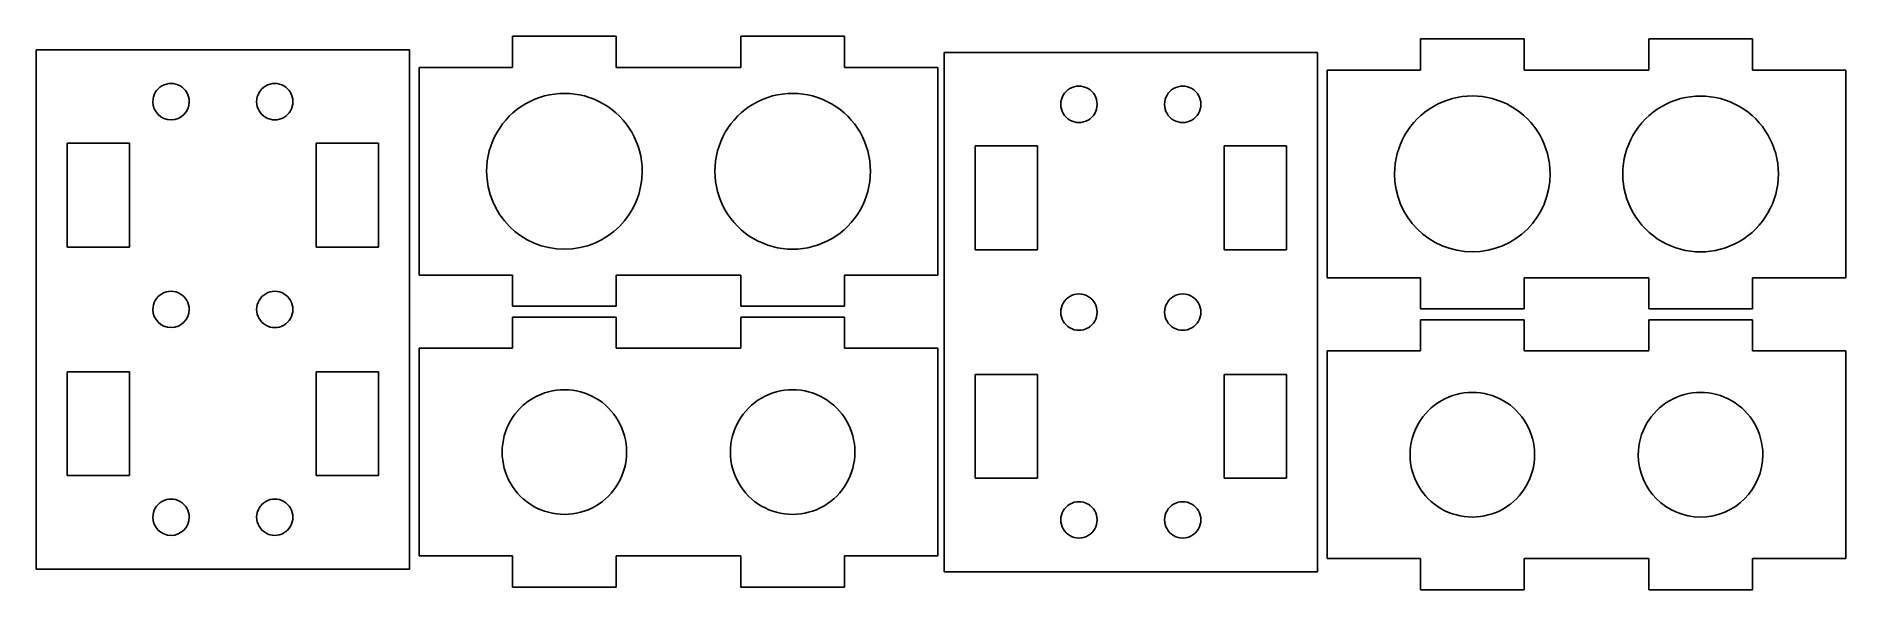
# Model space of a CAD drawing. Extents: x 20 to 194, y 234 to 287.
import ezdxf

# ---------------------------------------------------------------- set-up
doc = ezdxf.new("R2010")
doc.units = 0
doc.layers.add('Layer_1', color=7, linetype='CONTINUOUS')

msp = doc.modelspace()

# ---------------------------------------------------------------- linework, layer by layer
at = {"layer": 'Layer_1', "color": 7}
for p, q in [((65.607537, 286.912802), (65.607537, 283.913087)), ((75.607683, 286.912802), (65.607537, 286.912802)), ((65.607537, 286.912802), (65.607537, 286.912802)), ((75.607683, 283.913087), (75.607683, 286.912802)), ((97.607236, 286.912802), (87.60764, 286.912802)), ((87.60764, 286.912802), (87.60764, 283.913087)), ((97.607236, 283.913087), (97.607236, 286.912802)), ((153.127515, 286.656742), (153.127515, 283.657027)), ((163.127662, 286.656742), (153.127515, 286.656742)), ((153.127515, 286.656742), (153.127515, 286.656742)), ((163.127662, 283.657027), (163.127662, 286.656742)), ((185.127214, 286.656742), (175.127618, 286.656742)), ((175.127618, 286.656742), (175.127618, 283.657027)), ((185.127214, 283.657027), (185.127214, 286.656742)), ((19.690046, 235.612292), (19.690046, 285.612283)), ((19.690046, 285.612283), (55.690048, 285.612283)), ((55.690048, 285.612283), (55.690048, 235.612292)), ((107.210025, 235.356232), (107.210025, 285.356222)), ((107.210025, 285.356222), (143.210026, 285.356222)), ((143.210026, 285.356222), (143.210026, 235.356232)), ((65.607537, 283.913087), (56.607292, 283.913087)), ((56.607292, 283.913087), (56.607292, 263.912803)), ((87.60764, 283.913087), (75.607683, 283.913087)), ((106.60748, 283.913087), (97.607236, 283.913087)), ((106.60748, 263.912803), (106.60748, 283.913087)), ((153.127515, 283.657027), (144.127271, 283.657027)), ((144.127271, 283.657027), (144.127271, 263.656743)), ((175.127618, 283.657027), (163.127662, 283.657027)), ((194.127459, 283.657027), (185.127214, 283.657027)), ((194.127459, 263.656743), (194.127459, 283.657027)), ((56.607292, 263.912803), (65.607537, 263.912803)), ((65.607537, 263.912803), (65.607537, 260.913091)), ((75.607683, 260.913091), (75.607683, 263.912803)), ((75.607683, 263.912803), (87.60764, 263.912803)), ((87.60764, 263.912803), (87.60764, 260.913091)), ((97.607236, 260.913091), (97.607236, 263.912803)), ((97.607236, 263.912803), (106.60748, 263.912803)), ((144.127271, 263.656743), (153.127515, 263.656743)), ((153.127515, 263.656743), (153.127515, 260.657031)), ((163.127662, 260.657031), (163.127662, 263.656743)), ((163.127662, 263.656743), (175.127618, 263.656743)), ((175.127618, 263.656743), (175.127618, 260.657031)), ((185.127214, 260.657031), (185.127214, 263.656743)), ((185.127214, 263.656743), (194.127459, 263.656743)), ((65.607537, 260.913091), (75.607683, 260.913091)), ((87.60764, 260.913091), (97.607236, 260.913091)), ((153.127515, 260.657031), (163.127662, 260.657031)), ((175.127618, 260.657031), (185.127214, 260.657031)), ((65.607537, 259.884278), (65.607537, 256.884002)), ((75.607683, 259.884278), (65.607537, 259.884278)), ((65.607537, 259.884278), (65.607537, 259.884278)), ((75.607683, 256.884002), (75.607683, 259.884278)), ((97.607236, 259.884278), (87.60764, 259.884278)), ((87.60764, 259.884278), (87.60764, 256.884002)), ((97.607236, 256.884002), (97.607236, 259.884278)), ((153.127515, 259.628218), (153.127515, 256.627942)), ((163.127662, 259.628218), (153.127515, 259.628218)), ((153.127515, 259.628218), (153.127515, 259.628218)), ((163.127662, 256.627942), (163.127662, 259.628218)), ((185.127214, 259.628218), (175.127618, 259.628218)), ((175.127618, 259.628218), (175.127618, 256.627942)), ((185.127214, 256.627942), (185.127214, 259.628218)), ((65.607537, 256.884002), (56.607292, 256.884002)), ((56.607292, 256.884002), (56.607292, 236.884268)), ((87.60764, 256.884002), (75.607683, 256.884002)), ((106.60748, 256.884002), (97.607236, 256.884002)), ((106.60748, 236.884268), (106.60748, 256.884002)), ((153.127515, 256.627942), (144.127271, 256.627942)), ((144.127271, 256.627942), (144.127271, 236.628208)), ((175.127618, 256.627942), (163.127662, 256.627942)), ((194.127459, 256.627942), (185.127214, 256.627942)), ((194.127459, 236.628208), (194.127459, 256.627942)), ((55.690048, 235.612292), (19.690046, 235.612292)), ((55.690048, 235.612292), (55.690048, 235.612292)), ((56.607292, 236.884268), (65.607537, 236.884268)), ((65.607537, 236.884268), (65.607537, 233.883992)), ((75.607683, 233.883992), (75.607683, 236.884268)), ((75.607683, 236.884268), (87.60764, 236.884268)), ((87.60764, 236.884268), (87.60764, 233.883992)), ((97.607236, 233.883992), (97.607236, 236.884268)), ((97.607236, 236.884268), (106.60748, 236.884268)), ((144.127271, 236.628208), (153.127515, 236.628208)), ((153.127515, 236.628208), (153.127515, 233.627931)), ((163.127662, 233.627931), (163.127662, 236.628208)), ((163.127662, 236.628208), (175.127618, 236.628208)), ((175.127618, 236.628208), (175.127618, 233.627931)), ((185.127214, 233.627931), (185.127214, 236.628208)), ((185.127214, 236.628208), (194.127459, 236.628208)), ((65.607537, 233.883992), (75.607683, 233.883992)), ((87.60764, 233.883992), (97.607236, 233.883992)), ((143.210026, 235.356232), (107.210025, 235.356232)), ((143.210026, 235.356232), (143.210026, 235.356232)), ((153.127515, 233.627931), (163.127662, 233.627931)), ((175.127618, 233.627931), (185.127214, 233.627931))]:
    msp.add_line(p, q, dxfattribs=at)
at = {"layer": 'Layer_1', "color": 1}
for p, q in [((34.440046, 280.612281), (34.440046, 280.612281)), ((44.440046, 280.612281), (44.440046, 280.612281)), ((121.960024, 280.356221), (121.960025, 280.356221)), ((131.960025, 280.356221), (131.960025, 280.356221)), ((28.690046, 276.612295), (22.690046, 276.612295)), ((22.690046, 276.612295), (22.690046, 266.612287)), ((28.690046, 266.612287), (28.690046, 276.612295)), ((28.690046, 276.612295), (28.690046, 276.612295)), ((46.690046, 276.612295), (52.690045, 276.612295)), ((46.690046, 266.612287), (46.690046, 276.612295)), ((46.690046, 276.612295), (46.690046, 276.612295)), ((52.690045, 276.612295), (52.690045, 266.612287)), ((116.210024, 276.356235), (110.210024, 276.356235)), ((110.210024, 276.356235), (110.210024, 266.356226)), ((116.210024, 266.356226), (116.210024, 276.356235)), ((116.210024, 276.356235), (116.210024, 276.356235)), ((134.210024, 276.356235), (140.210024, 276.356235)), ((134.210024, 266.356226), (134.210024, 276.356235)), ((134.210024, 276.356235), (134.210024, 276.356235)), ((140.210024, 276.356235), (140.210024, 266.356226)), ((78.107424, 273.912868), (78.107424, 273.912868)), ((100.107425, 273.912868), (100.107425, 273.912868)), ((165.627403, 273.656807), (165.627403, 273.656807)), ((187.627404, 273.656807), (187.627404, 273.656807)), ((22.690046, 266.612287), (28.690046, 266.612287)), ((52.690045, 266.612287), (46.690046, 266.612287)), ((110.210024, 266.356226), (116.210024, 266.356226)), ((140.210024, 266.356226), (134.210024, 266.356226)), ((34.440046, 260.61227), (34.440046, 260.61227)), ((44.440046, 260.61227), (44.440046, 260.61227)), ((121.960024, 260.35621), (121.960025, 260.35621)), ((131.960025, 260.35621), (131.960025, 260.35621)), ((28.690046, 254.612282), (22.690046, 254.612282)), ((22.690046, 254.612282), (22.690046, 244.612302)), ((28.690046, 244.612302), (28.690046, 254.612282)), ((28.690046, 254.612282), (28.690046, 254.612282)), ((46.690046, 244.612302), (46.690046, 254.612282)), ((46.690046, 254.612282), (52.690045, 254.612282)), ((52.690045, 254.612282), (52.690045, 244.612302)), ((116.210024, 254.356222), (110.210024, 254.356222)), ((110.210024, 254.356222), (110.210024, 244.356242)), ((116.210024, 244.356242), (116.210024, 254.356222)), ((116.210024, 254.356222), (116.210024, 254.356222)), ((134.210024, 244.356242), (134.210024, 254.356222)), ((134.210024, 254.356222), (140.210024, 254.356222)), ((140.210024, 254.356222), (140.210024, 244.356242)), ((76.607424, 246.884078), (76.607424, 246.884078)), ((98.607426, 246.884078), (98.607426, 246.884078)), ((164.127403, 246.628018), (164.127403, 246.628018)), ((186.127404, 246.628018), (186.127404, 246.628018)), ((22.690046, 244.612302), (28.690046, 244.612302)), ((52.690045, 244.612302), (46.690046, 244.612302)), ((46.690046, 244.612302), (46.690046, 244.612302)), ((110.210024, 244.356242), (116.210024, 244.356242)), ((140.210024, 244.356242), (134.210024, 244.356242)), ((134.210024, 244.356242), (134.210024, 244.356242)), ((34.440046, 240.612282), (34.440046, 240.612282)), ((44.440046, 240.612282), (44.440046, 240.612282)), ((121.960024, 240.356222), (121.960025, 240.356222)), ((131.960025, 240.356222), (131.960025, 240.356222))]:
    msp.add_line(p, q, dxfattribs=at)
for points in [[(31.815046, 282.127826), (31.273594, 281.815218), (30.940046, 281.237496), (30.940046, 280.612281)], [(33.565046, 282.127826), (33.023594, 282.440433), (32.356498, 282.440433), (31.815046, 282.127826)], [(34.440046, 280.612281), (34.440046, 281.237496), (34.106498, 281.815218), (33.565046, 282.127826)], [(41.815046, 282.127826), (41.273594, 281.815218), (40.940046, 281.237496), (40.940046, 280.612281)], [(43.565046, 282.127826), (43.023594, 282.440433), (42.356498, 282.440433), (41.815046, 282.127826)], [(44.440046, 280.612281), (44.440046, 281.237496), (44.106498, 281.815218), (43.565046, 282.127826)], [(74.358019, 280.409773), (72.037209, 281.749976), (69.177641, 281.749976), (66.856831, 280.409773)], [(96.357425, 280.408059), (94.036917, 281.747805), (91.177933, 281.747805), (88.857425, 280.408059)], [(119.335024, 281.871766), (118.793572, 281.559158), (118.460024, 280.981436), (118.460024, 280.356221)], [(121.085024, 281.871766), (120.543572, 282.184373), (119.876476, 282.184373), (119.335024, 281.871766)], [(121.960024, 280.356221), (121.960024, 280.981436), (121.626476, 281.559158), (121.085024, 281.871766)], [(129.33462, 281.872937), (128.792962, 281.560017), (128.459523, 280.98177), (128.460026, 280.356221)], [(131.085431, 281.872937), (130.543773, 282.185856), (129.876278, 282.185856), (129.33462, 281.872937)], [(131.960025, 280.356221), (131.960527, 280.98177), (131.627089, 281.560017), (131.085431, 281.872937)], [(161.878432, 280.154967), (159.557401, 281.495505), (156.697406, 281.495505), (154.376375, 280.154967)], [(183.877404, 280.151998), (181.556895, 281.491744), (178.697911, 281.491744), (176.377403, 280.151998)], [(30.940046, 280.612281), (30.940046, 279.645783), (31.723548, 278.862281), (32.690046, 278.862281)], [(32.690046, 278.862281), (33.656545, 278.862281), (34.440046, 279.645783), (34.440046, 280.612281)], [(40.940046, 280.612281), (40.940046, 279.987067), (41.273594, 279.409344), (41.815046, 279.096737)], [(43.565046, 279.096737), (44.106498, 279.409344), (44.440046, 279.987067), (44.440046, 280.612281)], [(66.856831, 280.409773), (64.536021, 279.069569), (63.10669, 276.592849), (63.107425, 273.912868)], [(78.107424, 273.912868), (78.108159, 276.592849), (76.678828, 279.069569), (74.358019, 280.409773)], [(88.857425, 280.408059), (86.536916, 279.068313), (85.107424, 276.59236), (85.107424, 273.912868)], [(100.107425, 273.912868), (100.107426, 276.59236), (98.677934, 279.068313), (96.357425, 280.408059)], [(118.460024, 280.356221), (118.460024, 279.731006), (118.793572, 279.153284), (119.335024, 278.840677)], [(121.085024, 278.840677), (121.626476, 279.153284), (121.960024, 279.731006), (121.960024, 280.356221)], [(128.460026, 280.356221), (128.459523, 279.730672), (128.792962, 279.152425), (129.33462, 278.839505)], [(131.085431, 278.839505), (131.627089, 279.152425), (131.960527, 279.730672), (131.960025, 280.356221)], [(154.376375, 280.154967), (152.055344, 278.814429), (150.626131, 276.337148), (150.627405, 273.656807)], [(165.627403, 273.656807), (165.628676, 276.337148), (164.199463, 278.814429), (161.878432, 280.154967)], [(176.377403, 280.151998), (174.056895, 278.812252), (172.627403, 276.336299), (172.627403, 273.656807)], [(187.627404, 273.656807), (187.627404, 276.336299), (186.197912, 278.812252), (183.877404, 280.151998)], [(41.815046, 279.096737), (42.356498, 278.78413), (43.023594, 278.78413), (43.565046, 279.096737)], [(119.335024, 278.840677), (119.876476, 278.528069), (120.543572, 278.528069), (121.085024, 278.840677)], [(129.33462, 278.839505), (129.876278, 278.526586), (130.543773, 278.526586), (131.085431, 278.839505)], [(63.107425, 273.912868), (63.108561, 269.771536), (66.466092, 266.414925), (70.607425, 266.414925)], [(70.607425, 266.414925), (74.748757, 266.414925), (78.106288, 269.771536), (78.107424, 273.912868)], [(85.107424, 273.912868), (85.107424, 271.233375), (86.536916, 268.757423), (88.857425, 267.417677)], [(96.357425, 267.417677), (98.677933, 268.757423), (100.107425, 271.233375), (100.107425, 273.912868)], [(150.627405, 273.656807), (150.629372, 269.516064), (153.98666, 266.160371), (158.127404, 266.160371)], [(158.127404, 266.160371), (162.268148, 266.160371), (165.625435, 269.516064), (165.627403, 273.656807)], [(172.627403, 273.656807), (172.627403, 270.977315), (174.056895, 268.501362), (176.377403, 267.161616)], [(183.877404, 267.161616), (186.197912, 268.501362), (187.627404, 270.977315), (187.627404, 273.656807)], [(88.857425, 267.417677), (91.177933, 266.077931), (94.036917, 266.077931), (96.357425, 267.417677)], [(176.377403, 267.161616), (178.697911, 265.82187), (181.556895, 265.82187), (183.877404, 267.161616)], [(31.815046, 262.127815), (31.273594, 261.815208), (30.940046, 261.237485), (30.940046, 260.61227)], [(33.565046, 262.127815), (33.023594, 262.440422), (32.356498, 262.440422), (31.815046, 262.127815)], [(34.440046, 260.61227), (34.440046, 261.237485), (34.106498, 261.815208), (33.565046, 262.127815)], [(41.815046, 262.127815), (41.273594, 261.815207), (40.940046, 261.237485), (40.940046, 260.61227)], [(43.565046, 262.127815), (43.023594, 262.440422), (42.356498, 262.440422), (41.815046, 262.127815)], [(44.440046, 260.61227), (44.440046, 261.237485), (44.106498, 261.815207), (43.565046, 262.127815)], [(119.335024, 261.871755), (118.793572, 261.559147), (118.460024, 260.981425), (118.460024, 260.35621)], [(121.085024, 261.871755), (120.543572, 262.184362), (119.876476, 262.184362), (119.335024, 261.871755)], [(121.960024, 260.35621), (121.960024, 260.981425), (121.626476, 261.559147), (121.085024, 261.871755)], [(129.33462, 261.872926), (128.792962, 261.560006), (128.459523, 260.98176), (128.460026, 260.35621)], [(131.085431, 261.872926), (130.543773, 262.185846), (129.876278, 262.185846), (129.33462, 261.872926)], [(131.960025, 260.35621), (131.960527, 260.98176), (131.627089, 261.560006), (131.085431, 261.872926)], [(30.940046, 260.61227), (30.940046, 259.645772), (31.723548, 258.86227), (32.690046, 258.86227)], [(32.690046, 258.86227), (33.656545, 258.86227), (34.440046, 259.645772), (34.440046, 260.61227)], [(40.940046, 260.61227), (40.940046, 259.987056), (41.273594, 259.409333), (41.815046, 259.096726)], [(43.565046, 259.096726), (44.106498, 259.409333), (44.440046, 259.987056), (44.440046, 260.61227)], [(118.460024, 260.35621), (118.460024, 259.730995), (118.793572, 259.153273), (119.335024, 258.840666)], [(121.085024, 258.840666), (121.626476, 259.153273), (121.960024, 259.730995), (121.960024, 260.35621)], [(128.460026, 260.35621), (128.459523, 259.730661), (128.792962, 259.152414), (129.33462, 258.839495)], [(131.085431, 258.839495), (131.627089, 259.152414), (131.960527, 259.730661), (131.960025, 260.35621)], [(41.815046, 259.096726), (42.356498, 258.784119), (43.023594, 258.784119), (43.565046, 259.096726)], [(119.335024, 258.840666), (119.876476, 258.528058), (120.543572, 258.528058), (121.085024, 258.840666)], [(129.33462, 258.839495), (129.876278, 258.526575), (130.543773, 258.526575), (131.085431, 258.839495)], [(73.608345, 252.082887), (71.751471, 253.155392), (69.463379, 253.155392), (67.606505, 252.082887)], [(95.607425, 252.080231), (93.751019, 253.152028), (91.463831, 253.152028), (89.607425, 252.080231)], [(67.606505, 252.082887), (65.749631, 251.010382), (64.606287, 249.028431), (64.607426, 246.884078)], [(76.607424, 246.884078), (76.608564, 249.028431), (75.465219, 251.010382), (73.608345, 252.082887)], [(89.607425, 252.080231), (87.751018, 251.008435), (86.607424, 249.027672), (86.607424, 246.884078)], [(98.607426, 246.884078), (98.607426, 249.027672), (97.463832, 251.008435), (95.607425, 252.080231)], [(155.126484, 251.826827), (153.269609, 250.754322), (152.126265, 248.772371), (152.127404, 246.628018)], [(161.128324, 251.826827), (159.27145, 252.899332), (156.983358, 252.899332), (155.126484, 251.826827)], [(164.127403, 246.628018), (164.128542, 248.772371), (162.985198, 250.754322), (161.128324, 251.826827)], [(177.127403, 251.824172), (175.270996, 250.752375), (174.127403, 248.771612), (174.127403, 246.628018)], [(183.127404, 251.824172), (181.270997, 252.895969), (178.98381, 252.895969), (177.127403, 251.824172)], [(186.127404, 246.628018), (186.127404, 248.771612), (184.983811, 250.752375), (183.127404, 251.824172)], [(64.607426, 246.884078), (64.606287, 244.739726), (65.749631, 242.757775), (67.606505, 241.68527)], [(73.608345, 241.68527), (75.465219, 242.757775), (76.608564, 244.739726), (76.607424, 246.884078)], [(86.607424, 246.884078), (86.607424, 244.740485), (87.751018, 242.759722), (89.607425, 241.687925)], [(95.607425, 241.687925), (97.463832, 242.759722), (98.607426, 244.740485), (98.607426, 246.884078)], [(152.127404, 246.628018), (152.126265, 244.483666), (153.269609, 242.501715), (155.126484, 241.42921)], [(161.128324, 241.42921), (162.985198, 242.501715), (164.128542, 244.483666), (164.127403, 246.628018)], [(174.127403, 246.628018), (174.127403, 243.314309), (176.813695, 240.628018), (180.127403, 240.628018)], [(180.127403, 240.628018), (183.441112, 240.628018), (186.127404, 243.314309), (186.127404, 246.628018)], [(31.815046, 242.127827), (31.273594, 241.815219), (30.940046, 241.237497), (30.940046, 240.612282)], [(33.565046, 242.127827), (33.023594, 242.440434), (32.356498, 242.440434), (31.815046, 242.127827)], [(34.440046, 240.612282), (34.440046, 241.237497), (34.106498, 241.815219), (33.565046, 242.127827)], [(41.815046, 242.127827), (41.273594, 241.815219), (40.940046, 241.237497), (40.940046, 240.612282)], [(43.565046, 242.127827), (43.023594, 242.440434), (42.356498, 242.440434), (41.815046, 242.127827)], [(44.440046, 240.612282), (44.440046, 241.237497), (44.106498, 241.815219), (43.565046, 242.127827)], [(67.606505, 241.68527), (69.463379, 240.612765), (71.751471, 240.612765), (73.608345, 241.68527)], [(89.607425, 241.687925), (91.463831, 240.616129), (93.751019, 240.616129), (95.607425, 241.687925)], [(119.335024, 241.871766), (118.793572, 241.559159), (118.460024, 240.981437), (118.460024, 240.356222)], [(121.085024, 241.871766), (120.543572, 242.184374), (119.876476, 242.184374), (119.335024, 241.871766)], [(121.960024, 240.356222), (121.960024, 240.981437), (121.626476, 241.559159), (121.085024, 241.871766)], [(129.33462, 241.872938), (128.792962, 241.560018), (128.459523, 240.981771), (128.460026, 240.356222)], [(131.085431, 241.872938), (130.543773, 242.185857), (129.876278, 242.185857), (129.33462, 241.872938)], [(131.960025, 240.356222), (131.960527, 240.981771), (131.627089, 241.560018), (131.085431, 241.872938)], [(155.126484, 241.42921), (156.983358, 240.356704), (159.27145, 240.356704), (161.128324, 241.42921)], [(30.940046, 240.612282), (30.940046, 239.645784), (31.723548, 238.862282), (32.690046, 238.862282)], [(32.690046, 238.862282), (33.656545, 238.862282), (34.440046, 239.645784), (34.440046, 240.612282)], [(40.940046, 240.612282), (40.940046, 239.987067), (41.273594, 239.409345), (41.815046, 239.096738)], [(41.815046, 239.096738), (42.356498, 238.78413), (43.023594, 238.78413), (43.565046, 239.096738)], [(43.565046, 239.096738), (44.106498, 239.409345), (44.440046, 239.987067), (44.440046, 240.612282)], [(118.460024, 240.356222), (118.460024, 239.731007), (118.793572, 239.153285), (119.335024, 238.840678)], [(121.085024, 238.840678), (121.626476, 239.153285), (121.960024, 239.731007), (121.960024, 240.356222)], [(128.460026, 240.356222), (128.459523, 239.730673), (128.792962, 239.152426), (129.33462, 238.839506)], [(131.085431, 238.839506), (131.627089, 239.152426), (131.960527, 239.730673), (131.960025, 240.356222)], [(119.335024, 238.840678), (119.876476, 238.52807), (120.543572, 238.52807), (121.085024, 238.840678)], [(129.33462, 238.839506), (129.876278, 238.526587), (130.543773, 238.526587), (131.085431, 238.839506)]]:
    msp.add_open_spline(points, degree=3, dxfattribs=at)

doc.saveas('drawing.dxf')
